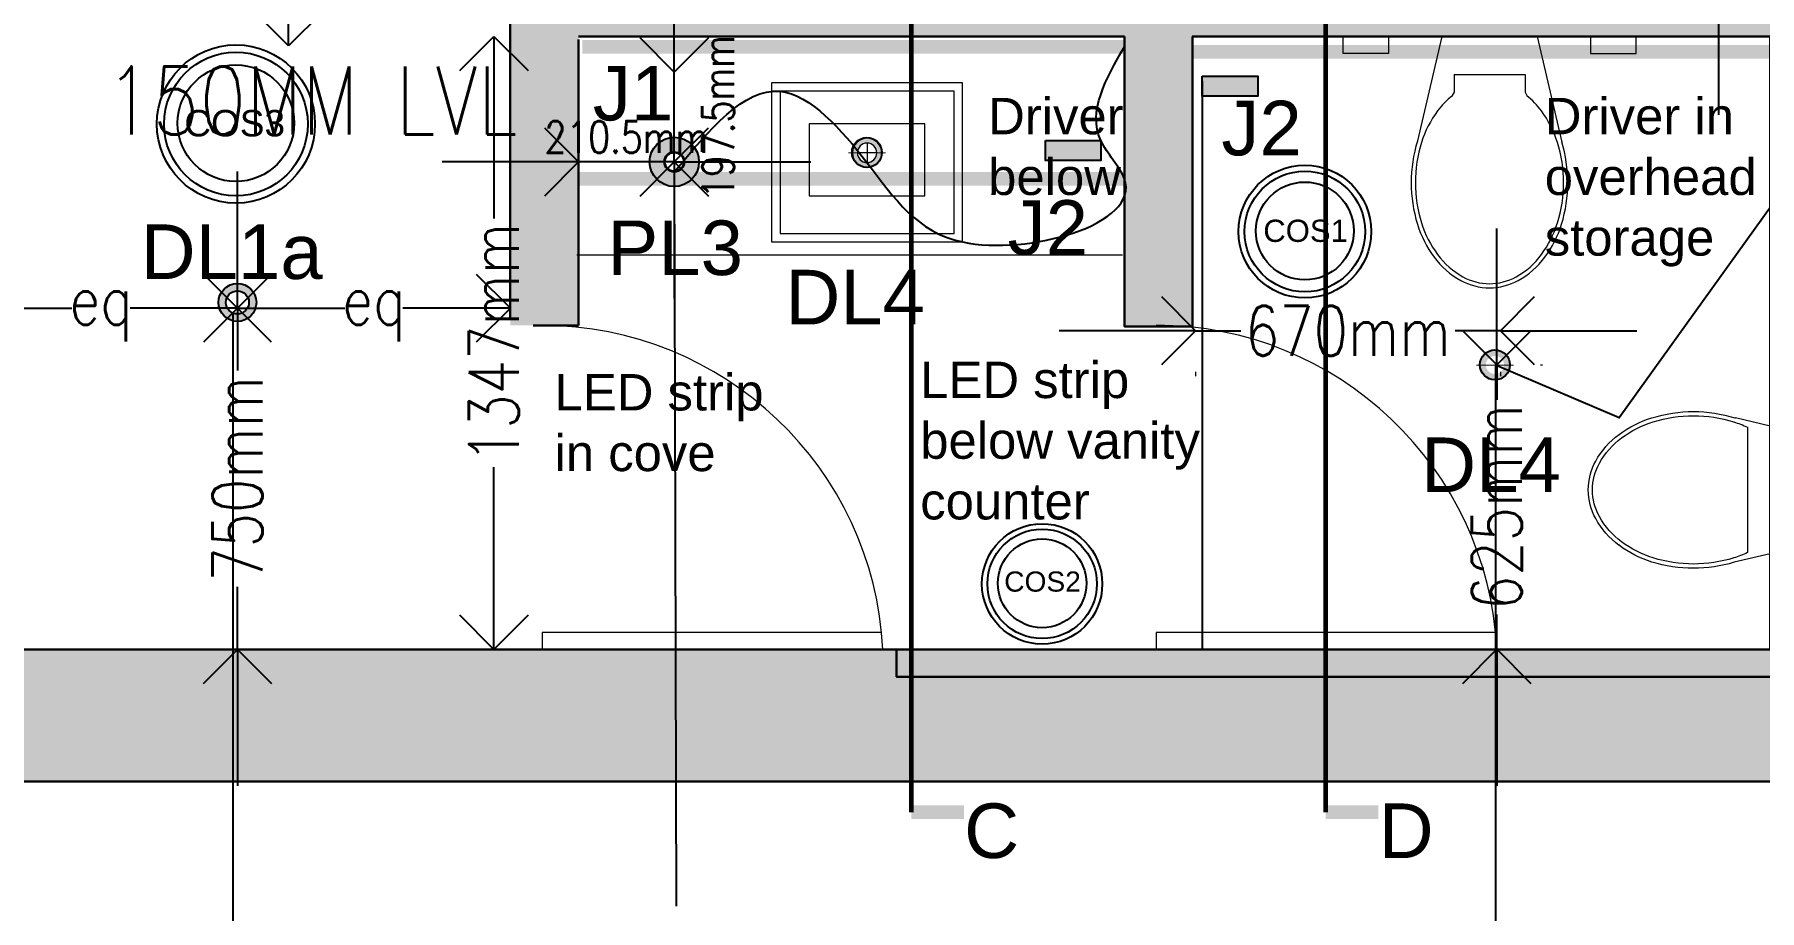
# Model space of a CAD drawing. Header units: millimetres. Extents: x 18660 to 770035, y -51195 to 133720.
# Drawn here: x 25026 to 28819, y 9902 to 11827 of the extents above; entities that cross this region are included whole.
import ezdxf
from ezdxf.lldxf.tags import DXFTag
from ezdxf.xclip import XClip

# ---------------------------------------------------------------- set-up
doc = ezdxf.new("R2010")
doc.units = ezdxf.units.MM
doc.header["$XCLIPFRAME"] = 2
doc.linetypes.add('HIDDEN', pattern=[0.375, 0.25, -0.125])
for name, color, linetype, lineweight in [('221105_Lighting Intent_Indo Nissin Raheja$0$BNA - CIV - Masonry', 250, 'Continuous', 30), ('221105_Lighting Intent_Indo Nissin Raheja$0$BNA - DW - Door', 67, 'Continuous', 13), ('221105_Lighting Intent_Indo Nissin Raheja$0$BNA - HATCH - Masonry', 252, 'Continuous', 5), ('221105_Lighting Intent_Indo Nissin Raheja$0$BNA - PHE - Sanitary', 42, 'Continuous', 9), ('221105_Lighting Intent_Indo Nissin Raheja$0$BNA - TXT - Room Tag', 199, 'Continuous', 9)]:
    doc.layers.add(name, color=color, linetype=linetype, lineweight=lineweight)
for name, color, linetype in [('221105_Lighting Intent_Indo Nissin Raheja$0$DUMMY-TEXT', 4, 'Continuous'), ('221105_Lighting Intent_Indo Nissin Raheja$0$WINDOW', 3, 'Continuous'), ('AR_Hatch', 252, 'Continuous'), ('DUMMY-TEXT', 4, 'Continuous'), ('SENSORS', 5, 'Continuous'), ('SWITCHING CIRCUITS', 3, 'Continuous')]:
    doc.layers.add(name, color=color, linetype=linetype)
for name, color, linetype, lineweight, true_color in [('S+ COVE 1', 7, 'Continuous', 25, 0xec4e32), ('S+ DOWNLIGHT 1a', 7, 'Continuous', 25, 0x973ec1), ('S+ DOWNLIGHT 5', 7, 'Continuous', 25, 0xd3ca12), ('S+ PENDANT', 7, 'Continuous', 25, 0x8ed459)]:
    doc.layers.add(name, color=color, linetype=linetype, lineweight=lineweight, true_color=true_color)
doc.layers.add('S+ TEXT', color=7, linetype='Continuous', true_color=0x009494)
doc.styles.add('221105_Lighting Intent_Indo Nissin Raheja$0$ROMANS-TITLE', font='ROMANS.shx', dxfattribs={"width": 0.8})
doc.styles.add('DPA_25', font='arial.ttf', dxfattribs={"height": 62.5})
doc.styles.add('ROMANS-TITLE', font='ROMANS.shx', dxfattribs={"width": 0.8})
doc.styles.get("Standard").update_dxf_attribs({"font": 'arial.ttf'})
tags = doc.linetypes.add('DASHED2', pattern=[9.525, 6.35, -3.175]).pattern_tags.tags
tags[6:7] = [DXFTag(74, 4), DXFTag(75, 0), DXFTag(340, '0'), DXFTag(46, 1.0), DXFTag(50, 0.0), DXFTag(44, 0.0), DXFTag(45, 0.0)]
tags[4:5] = [DXFTag(74, 4), DXFTag(75, 0), DXFTag(340, '0'), DXFTag(46, 1.0), DXFTag(50, 0.0), DXFTag(44, 0.0), DXFTag(45, 0.0)]
doc.dimstyles.new('221105_Lighting Intent_Indo Nissin Raheja$0$BNA-Design-FI', dxfattribs={"dimtxt": 200, "dimasz": 150, "dimexe": 100, "dimexo": 100, "dimgap": 1, "dimtad": 0, "dimdec": 0, "dimzin": 12, "dimdsep": 46, "dimtxsty": '221105_Lighting Intent_Indo Nissin Raheja$0$ROMANS-TITLE', "dimblk": '221105_Lighting Intent_Indo Nissin Raheja$0$_Open90', "dimblk1": '221105_Lighting Intent_Indo Nissin Raheja$0$_Open90', "dimblk2": '221105_Lighting Intent_Indo Nissin Raheja$0$_Open90', "dimcen": 0.025, "dimclrd": 256, "dimclre": 253, "dimclrt": 256, "dimazin": 2, "dimtfac": 1, "dimtdec": 1, "dimtmove": 2, "dimatfit": 3, "dimldrblk": '221105_Lighting Intent_Indo Nissin Raheja$0$_Open90', "dimfxl": 1, "dimtolj": 1, "dimtzin": 0, "dimlwd": -1, "dimlwe": 0, "dimarcsym": 0})
doc.dimstyles.new('BNA-Design', dxfattribs={"dimtxt": 200, "dimasz": 150, "dimexe": 100, "dimexo": 100, "dimgap": 1, "dimtad": 0, "dimdec": 1, "dimzin": 12, "dimdsep": 46, "dimtxsty": 'ROMANS-TITLE', "dimblk": 'OPEN90', "dimcen": 0.025, "dimclrd": 256, "dimclre": 253, "dimclrt": 256, "dimazin": 2, "dimtfac": 1, "dimtdec": 1, "dimtmove": 2, "dimatfit": 3, "dimldrblk": 'OPEN90', "dimfxl": 1, "dimtolj": 1, "dimtzin": 0, "dimlwd": -1, "dimlwe": 0, "dimarcsym": 0})

# ---------------------------------------------------------------- blocks, each defined once
blk = doc.blocks.new('221105_Lighting Intent_Indo Nissin Raheja$0$D')
for p, q in [((0.9, 0.995), (0.9, 0)), ((0.95, 0.9987), (0.95, 0)), ((0.9, 0), (0.95, 0))]:
    blk.add_line(p, q)
blk.add_arc((1, 0), 1, 92.866, 180)
blk = doc.blocks.new('221105_Lighting Intent_Indo Nissin Raheja$0$EWC2')
for p, q in [((0, 4.18), (9.28, 6.36)), ((0, 4.18), (0, -4.18)), ((3.35, -3.12), (3.35, 3.13)), ((3.35, 3.13), (4.91, 3.13)), ((4.91, 3.13), (5.2, 3.27)), ((0, -4.18), (9.17, -6.32)), ((3.35, -3.12), (4.91, -3.12)), ((4.91, -3.12), (5.2, -3.27))]:
    blk.add_line(p, q)
for centre, radius, start, end in [((12.85, -5.49), 12.38, 90, 106.7818), ((12.85, -5.49), 12.01, 90, 107.1416), ((12.85, -5.49), 12.38, 72.8584, 90), ((12.85, -5.49), 12.01, 72.8584, 90), ((13.69, -2.8), 9.56, 53.3275, 72.8584), ((10.75, -1.08), 7.05, 126.6725, 141.8648), ((12.02, -2.8), 9.18, 107.1416, 126.6725), ((13.69, -2.8), 9.18, 53.3275, 72.8584), ((14.96, -1.08), 7.05, 29.0858, 53.3275), ((14.96, -1.08), 7.43, 29.0858, 53.3275), ((16.91, 0), 4.82, 360, 29.0858), ((16.91, 0), 5.19, 360, 29.0858), ((16.91, 0), 4.82, 330.9142, 360), ((16.91, 0), 5.19, 330.9142, 360), ((14.96, 1.09), 7.05, 306.6725, 330.9142), ((14.96, 1.09), 7.43, 306.6725, 330.9142), ((10.75, 1.09), 7.05, 218.1352, 233.3275), ((12.02, 2.8), 9.18, 233.3275, 252.8584), ((12.85, 5.49), 12.01, 252.8584, 270), ((12.85, 5.49), 12.01, 270, 287.1416), ((13.69, 2.8), 9.18, 287.1416, 306.6725), ((13.69, 2.8), 9.56, 287.1416, 306.6725), ((12.02, 2.8), 9.56, 252.6165, 252.8584), ((12.85, 5.49), 12.38, 252.8584, 270), ((12.85, 5.49), 12.38, 270, 287.1416)]:
    blk.add_arc(centre, radius, start, end)
blk = doc.blocks.new('221105_Lighting Intent_Indo Nissin Raheja$0$ui')
for points in [[(38549.37, -40869.43), (38549.37, -40870.93), (38545.37, -40870.93), (38545.37, -40869.43)], [(38567.14, -40869.43), (38567.14, -40870.93), (38571.14, -40870.93), (38571.14, -40869.43)]]:
    blk.add_lwpolyline(points, close=True)
at = {"rotation": 270.0000628023888}
blk.add_blockref('221105_Lighting Intent_Indo Nissin Raheja$0$EWC2', (38558.25, -40869.43), dxfattribs=at)
blk = doc.blocks.new('221105_Lighting Intent_Indo Nissin Raheja$0$urinal')
at = {"linetype": 'ByBlock'}
for p, q in [((0, 140.2), (76.6, 158.1)), ((0, -140.3), (79.4, -159))]:
    blk.add_line(p, q, dxfattribs=at)
for points in [[(0, 140.2), (0, -140.3)], [(50, 137.7), (50, -137.7)]]:
    blk.add_lwpolyline(points)
for centre, radius, start, end in [((148, -69.9), 239, 107.1416, 107.3834), ((168.7, -137.3), 309.5, 89.9999, 107.1416), ((168.7, -137.3), 300.2, 89.9999, 107.1416), ((168.7, -137.3), 309.5, 72.8583, 89.9999), ((168.7, -137.3), 300.2, 72.8583, 89.9999), ((189.5, -69.9), 239, 53.3275, 72.8583), ((148, -69.9), 229.6, 107.1416, 115.2542), ((189.5, -69.9), 229.6, 53.3275, 72.8583), ((221.4, -27.1), 176.3, 29.0857, 53.3275), ((221.4, -27.1), 185.7, 29.0857, 53.3275), ((270.2, 0), 120.4, 359.9999, 29.0857), ((270.2, 0), 129.8, 359.9999, 29.0857), ((270.2, 0), 120.4, 330.9142, 359.9999), ((270.2, 0), 129.8, 330.9142, 359.9999), ((221.4, 27.1), 176.3, 306.6724, 330.9142), ((221.4, 27.1), 185.7, 306.6724, 330.9142), ((148, 69.9), 229.6, 244.7458, 252.8583), ((168.7, 137.3), 300.2, 252.8583, 269.9999), ((168.7, 137.3), 300.2, 269.9999, 287.1416), ((189.5, 69.9), 229.6, 287.1416, 306.6724), ((189.5, 69.9), 239, 287.1416, 306.6724), ((168.7, 137.3), 309.5, 253.2182, 269.9999), ((168.7, 137.3), 309.5, 269.9999, 287.1416)]:
    blk.add_arc(centre, radius, start, end, dxfattribs=at)
blk = doc.blocks.new('221105_Lighting Intent_Indo Nissin Raheja$0$sinksq')
for p, q in [((-6712.83, -23452.39), (-6712.83, -23453.7)), ((-6713.48, -23453.05), (-6712.17, -23453.05))]:
    blk.add_line(p, q)
for points in [[(-6719.27, -23448.33), (-6706.39, -23448.33), (-6706.39, -23459.05), (-6719.27, -23459.05)], [(-6718.7, -23448.9), (-6706.96, -23448.9), (-6706.96, -23458.48), (-6718.7, -23458.48)], [(-6716.72, -23451.1), (-6708.93, -23451.1), (-6708.93, -23455.95), (-6716.72, -23455.95)]]:
    blk.add_lwpolyline(points, close=True)
for radius in [0.984, 0.656]:
    blk.add_circle((-6712.83, -23453.05), radius)
blk = doc.blocks.new('221105_Lighting Intent_Indo Nissin Raheja$0$_Open90')
at = {"layer": '221105_Lighting Intent_Indo Nissin Raheja$0$DUMMY-TEXT', "color": 0, "lineweight": -2}
for p, q in [((-0.5, 0.5), (0, 0)), ((0, 0), (-1, 0)), ((0, 0), (-0.5, -0.5))]:
    blk.add_line(p, q, dxfattribs=at)
blk = doc.blocks.new('S+ DL3')
at = {"layer": 'S+ DOWNLIGHT 5', "true_color": 0xbec13e}
h = blk.add_hatch(color=63, dxfattribs=at)
h.dxf.hatch_style = 1
h.paths.add_polyline_path([(18095.69, -29598.56, 1), (18100.76, -29598.56, 1)])
h.paths.add_polyline_path([(18099.76, -29598.56, -1), (18096.69, -29598.56, -1)], flags=16)
at = {"layer": 'S+ DOWNLIGHT 5', "color": 63, "true_color": 0xbec13e, "const_width": 0.2}
blk.add_lwpolyline([(18095.06, -29598.61), (18101.38, -29598.61)], dxfattribs=at)
at = {"layer": 'S+ DOWNLIGHT 5', "color": 63, "true_color": 0xbec13e}
blk.add_circle((18098.22, -29598.56), 2.54, dxfattribs=at)
blk = doc.blocks.new('S+PENDENT 3')
at = {"layer": 'S+ PENDANT', "true_color": 0x1b83e4}
h = blk.add_hatch(color=150, dxfattribs=at)
h.dxf.hatch_style = 1
h.paths.add_polyline_path([(18006.2, -29588.1, 1), (18114.6, -29588.1, 1)])
h.paths.add_polyline_path([(18082.6, -29588.1, -1), (18038.3, -29588.1, -1)], flags=16)
h.paths.add_polyline_path([(18081, -29588.1, -1), (18039.9, -29588.1, -1)], flags=0)
at = {"layer": 'S+ PENDANT', "color": 150, "true_color": 0x1b83e4}
for radius in [54.2, 22.1, 20.5]:
    blk.add_circle((18060.4, -29588.1), radius, dxfattribs=at)
blk = doc.blocks.new('_Open90')
at = {"layer": 'DUMMY-TEXT', "color": 0, "lineweight": -2}
for p, q in [((-0.5, 0.5), (0, 0)), ((0, 0), (-1, 0)), ((0, 0), (-0.5, -0.5))]:
    blk.add_line(p, q, dxfattribs=at)
blk = doc.blocks.new('*D231')
at = {"ltscale": 800, "transparency": 16777216}
for p, q in [((26072.6, 11546.6), (25922.6, 11546.6)), ((26433.1, 11546.6), (26222.6, 11546.6)), ((26583.1, 11546.6), (26733.1, 11546.6))]:
    blk.add_line(p, q, dxfattribs=at)
at = {"layer": 'DEFPOINTS', "color": 0, "ltscale": 800, "transparency": 16777216}
for p in [(26222.6, 11546.6), (26222.6, 11546.6), (26433.1, 11546.6)]:
    blk.add_point(p, dxfattribs=at)
at = {"ltscale": 800, "transparency": 16777216, "xscale": 150, "yscale": 150, "zscale": 150}
blk.add_blockref('_Open90', (26222.6, 11546.6), dxfattribs=at)
at = {"ltscale": 800, "transparency": 16777216, "xscale": 150, "yscale": 150, "zscale": 150, "rotation": 180}
blk.add_blockref('_Open90', (26433.1, 11546.6), dxfattribs=at)
at = {"ltscale": 800, "transparency": 16777216, "insert": (26327.8, 11601.3), "char_height": 110, "attachment_point": 5, "style": 'ROMANS-TITLE'}
blk.add_mtext('\\A1;{\\H0.63636x;210.5mm}', dxfattribs=at)
blk = doc.blocks.new('*D232')
at = {"ltscale": 800, "transparency": 16777216}
for p, q in [((26433.1, 11894.1), (26433.1, 12044.1)), ((26433.1, 11546.6), (26433.1, 11744.1)), ((26433.1, 11396.6), (26433.1, 11246.6))]:
    blk.add_line(p, q, dxfattribs=at)
at = {"layer": 'DEFPOINTS', "color": 0, "ltscale": 800, "transparency": 16777216}
for p in [(26433.1, 11744.1), (26433.1, 11744.1), (26433.1, 11546.6)]:
    blk.add_point(p, dxfattribs=at)
at = {"ltscale": 800, "transparency": 16777216, "xscale": 150, "yscale": 150, "zscale": 150}
for p, rotation in [((26433.1, 11744.1), 270), ((26433.1, 11546.6), 90)]:
    blk.add_blockref('_Open90', p, dxfattribs=dict(at, rotation=rotation))
at = {"ltscale": 800, "transparency": 16777216, "insert": (26529.4, 11645.3), "char_height": 110, "attachment_point": 5, "rotation": 90, "style": 'ROMANS-TITLE'}
blk.add_mtext('\\A1;{\\H0.63636x;197.5mm}', dxfattribs=at)
blk = doc.blocks.new('DRIVER')
at = {"ltscale": 800, "true_color": 0xff0004}
h = blk.add_hatch(color=1, dxfattribs=at)
h.dxf.hatch_style = 1
h.paths.add_polyline_path([(22635, -28589.7), (22756.7, -28589.7), (22756.7, -28633.8), (22635, -28633.8)])
at = {"color": 1, "ltscale": 800, "true_color": 0xff0004}
blk.add_lwpolyline([(22635, -28589.7), (22756.7, -28589.7), (22756.7, -28633.8), (22635, -28633.8)], close=True, dxfattribs=at)
blk = doc.blocks.new('S+ DOWNLIGHT 1a')
at = {"layer": 'S+ DOWNLIGHT 1a'}
h = blk.add_hatch(color=256, dxfattribs=at)
h.dxf.hatch_style = 1
h.paths.add_polyline_path([(29041.22, -2373.32, 1), (29046.29, -2373.32, 1)])
h.paths.add_polyline_path([(29045.29, -2373.32, -1), (29042.22, -2373.32, -1)], flags=16)
for radius in [2.54, 1.54]:
    blk.add_circle((29043.75, -2373.32), radius, dxfattribs=at)
blk = doc.blocks.new('*D195')
at = {"ltscale": 800, "transparency": 16777216}
for p, q in [((25472.6, 11375.2), (25472.6, 11525.2)), ((25472.6, 11225.2), (25472.6, 11088)), ((25472.6, 10475.2), (25472.6, 10612.5)), ((25472.6, 10325.2), (25472.6, 10175.2))]:
    blk.add_line(p, q, dxfattribs=at)
at = {"layer": 'DEFPOINTS', "color": 0, "ltscale": 800, "transparency": 16777216}
for p in [(25472.6, 11225.2), (25472.6, 11225.2), (25472.6, 10475.2)]:
    blk.add_point(p, dxfattribs=at)
at = {"ltscale": 800, "transparency": 16777216, "xscale": 150, "yscale": 150, "zscale": 150}
for p, rotation in [((25472.6, 11225.2), 270), ((25472.6, 10475.2), 90)]:
    blk.add_blockref('_Open90', p, dxfattribs=dict(at, rotation=rotation))
at = {"ltscale": 800, "transparency": 16777216, "insert": (25472.6, 10850.2), "char_height": 110, "attachment_point": 5, "rotation": 90, "style": 'ROMANS-TITLE'}
blk.add_mtext('\\A1;750mm', dxfattribs=at)
blk = doc.blocks.new('*D235')
at = {"ltscale": 800, "transparency": 16777216}
for p, q in [((25022.6, 11225.2), (25108.7, 11225.2)), ((25322.6, 11225.2), (25236.4, 11225.2))]:
    blk.add_line(p, q, dxfattribs=at)
at = {"layer": 'DEFPOINTS', "color": 0, "ltscale": 800, "transparency": 16777216}
for p in [(24872.6, 11225.2), (24872.6, 11225.2), (25472.6, 11225.2)]:
    blk.add_point(p, dxfattribs=at)
at = {"ltscale": 800, "transparency": 16777216, "xscale": 150, "yscale": 150, "zscale": 150}
for p, rotation in [((24872.6, 11225.2), 180.0000018911471), ((25472.6, 11225.2), 1.891147158872286e-06)]:
    blk.add_blockref('_Open90', p, dxfattribs=dict(at, rotation=rotation))
at = {"ltscale": 800, "transparency": 16777216, "insert": (25172.6, 11225.2), "char_height": 110, "attachment_point": 5, "rotation": 0, "style": 'ROMANS-TITLE'}
blk.add_mtext('\\A1;eq', dxfattribs=at)
blk = doc.blocks.new('*D196')
at = {"ltscale": 800, "transparency": 16777216}
for p, q in [((25622.6, 11225.2), (25708.7, 11225.2)), ((25922.6, 11225.2), (25836.4, 11225.2))]:
    blk.add_line(p, q, dxfattribs=at)
at = {"layer": 'DEFPOINTS', "color": 0, "ltscale": 800, "transparency": 16777216}
for p in [(25472.6, 11225.2), (25472.6, 11225.2), (26072.6, 11225.2)]:
    blk.add_point(p, dxfattribs=at)
at = {"ltscale": 800, "transparency": 16777216, "xscale": 150, "yscale": 150, "zscale": 150}
for p, rotation in [((25472.6, 11225.2), 180.0000018911471), ((26072.6, 11225.2), 1.891147158872286e-06)]:
    blk.add_blockref('_Open90', p, dxfattribs=dict(at, rotation=rotation))
at = {"ltscale": 800, "transparency": 16777216, "insert": (25772.6, 11225.2), "char_height": 110, "attachment_point": 5, "rotation": 0, "style": 'ROMANS-TITLE'}
blk.add_mtext('\\A1;eq', dxfattribs=at)
blk = doc.blocks.new('*D236')
at = {"ltscale": 800, "transparency": 16777216}
for p, q in [((28241.7, 11250.5), (28241.7, 11400.5)), ((28241.7, 11100.5), (28241.7, 11023.7)), ((28241.7, 10475.5), (28241.7, 10552.3)), ((28241.7, 10325.5), (28241.7, 10175.5))]:
    blk.add_line(p, q, dxfattribs=at)
at = {"color": 253, "lineweight": 0, "ltscale": 800, "transparency": 16777216}
for p, q in [((28337.5, 11100.5), (28341.7, 11100.5)), ((28337.5, 10475.5), (28341.7, 10475.5))]:
    blk.add_line(p, q, dxfattribs=at)
at = {"layer": 'DEFPOINTS', "color": 0, "ltscale": 800, "transparency": 16777216}
for p in [(28237.5, 11100.5), (28237.5, 10475.5), (28241.7, 10475.5)]:
    blk.add_point(p, dxfattribs=at)
at = {"ltscale": 800, "transparency": 16777216, "xscale": 150, "yscale": 150, "zscale": 150}
for p, rotation in [((28241.7, 11100.5), 270), ((28241.7, 10475.5), 90)]:
    blk.add_blockref('_Open90', p, dxfattribs=dict(at, rotation=rotation))
at = {"ltscale": 800, "transparency": 16777216, "insert": (28241.7, 10788), "char_height": 110, "attachment_point": 5, "rotation": 90, "style": 'ROMANS-TITLE'}
blk.add_mtext('\\A1;625mm', dxfattribs=at)
blk = doc.blocks.new('*D197')
at = {"ltscale": 800, "transparency": 16777216}
for p, q in [((27429.4, 11175.5), (27279.4, 11175.5)), ((27579.4, 11175.5), (27678.7, 11175.5)), ((28249.4, 11175.5), (28150, 11175.5)), ((28399.4, 11175.5), (28549.4, 11175.5))]:
    blk.add_line(p, q, dxfattribs=at)
at = {"color": 253, "lineweight": 0, "ltscale": 800, "transparency": 16777216}
for p, q in [((27579.4, 11085), (27579.4, 11075.5)), ((28249.4, 11085), (28249.4, 11075.5))]:
    blk.add_line(p, q, dxfattribs=at)
at = {"layer": 'DEFPOINTS', "color": 0, "ltscale": 800, "transparency": 16777216}
for p in [(27579.4, 11185), (28249.4, 11185), (28249.4, 11175.5)]:
    blk.add_point(p, dxfattribs=at)
at = {"ltscale": 800, "transparency": 16777216, "xscale": 150, "yscale": 150, "zscale": 150}
blk.add_blockref('_Open90', (27579.4, 11175.5), dxfattribs=at)
at = {"ltscale": 800, "transparency": 16777216, "xscale": 150, "yscale": 150, "zscale": 150, "rotation": 180}
blk.add_blockref('_Open90', (28249.4, 11175.5), dxfattribs=at)
at = {"ltscale": 800, "transparency": 16777216, "insert": (27914.4, 11175.5), "char_height": 110, "attachment_point": 5, "style": 'ROMANS-TITLE'}
blk.add_mtext('\\A1;670mm', dxfattribs=at)
blk = doc.blocks.new('*D205')
at = {"layer": 'AR_Hatch', "ltscale": 800, "transparency": 16777216}
for p, q in [((26036.5, 11672.3), (26036.5, 11422.1)), ((26036.5, 10625.2), (26036.5, 10875.4))]:
    blk.add_line(p, q, dxfattribs=at)
at = {"layer": 'DEFPOINTS', "color": 0, "ltscale": 800, "transparency": 16777216}
for p in [(26036.5, 11822.3), (26036.5, 10475.2), (26036.5, 10475.2)]:
    blk.add_point(p, dxfattribs=at)
at = {"layer": 'AR_Hatch', "ltscale": 800, "transparency": 16777216, "xscale": 150, "yscale": 150, "zscale": 150}
for p, rotation in [((26036.5, 11822.3), 90), ((26036.5, 10475.2), 270)]:
    blk.add_blockref('_Open90', p, dxfattribs=dict(at, rotation=rotation))
at = {"layer": 'AR_Hatch', "ltscale": 800, "transparency": 16777216, "insert": (26036.5, 11148.8), "char_height": 110, "attachment_point": 5, "rotation": 90, "style": 'ROMANS-TITLE'}
blk.add_mtext('\\A1;1347mm', dxfattribs=at)
blk = doc.blocks.new('*D248')
at = {"layer": 'AR_Hatch', "ltscale": 800, "transparency": 16777216}
for p, q in [((28729.2, 12946.1), (28729.2, 13096.1)), ((28729.2, 12796.1), (28729.2, 12673.5)), ((28729.2, 11949.7), (28729.2, 12072.3)), ((28729.2, 11799.7), (28729.2, 11649.7))]:
    blk.add_line(p, q, dxfattribs=at)
at = {"layer": 'AR_Hatch', "color": 253, "lineweight": 0, "ltscale": 800, "transparency": 16777216}
for p, q in [((29213, 12796.1), (28629.2, 12796.1)), ((29213, 11949.7), (28629.2, 11949.7))]:
    blk.add_line(p, q, dxfattribs=at)
at = {"layer": 'DEFPOINTS', "color": 0, "ltscale": 800, "transparency": 16777216}
for p in [(29313, 12796.1), (28729.2, 11949.7), (29313, 11949.7)]:
    blk.add_point(p, dxfattribs=at)
at = {"layer": 'AR_Hatch', "ltscale": 800, "transparency": 16777216, "xscale": 150, "yscale": 150, "zscale": 150}
for p, rotation in [((28729.2, 12796.1), 270), ((28729.2, 11949.7), 90)]:
    blk.add_blockref('_Open90', p, dxfattribs=dict(at, rotation=rotation))
at = {"layer": 'AR_Hatch', "ltscale": 800, "transparency": 16777216, "insert": (28729.2, 12372.9), "char_height": 110, "attachment_point": 5, "rotation": 90, "style": 'ROMANS-TITLE'}
blk.add_mtext('\\A1;846.4mm', dxfattribs=at)
blk = doc.blocks.new('COS1')
at = {"layer": 'SENSORS'}
for centre, radius in [((49757, 8608), 2213), ((49757, 8608), 2011), ((49757, 8629), 1631)]:
    blk.add_circle(centre, radius, dxfattribs=at)
blk.add_text('COS1', height=741.1, dxfattribs=at).set_placement((48370, 8264))
blk = doc.blocks.new('COS2')
at = {"layer": 'SENSORS'}
for centre, radius in [((50766, 4972), 2213), ((50766, 4972), 2011), ((50766, 4994), 1631)]:
    blk.add_circle(centre, radius, dxfattribs=at)
blk.add_text('COS2', height=741.1, dxfattribs=at).set_placement((49371, 4688))
blk = doc.blocks.new('COS3')
at = {"layer": 'SENSORS'}
for centre, radius in [((58220, 7656), 2213), ((58220, 7656), 2011), ((58220, 7677), 1631)]:
    blk.add_circle(centre, radius, dxfattribs=at)
blk.add_text('COS3', height=741.1, dxfattribs=at).set_placement((56776, 7308))
blk = doc.blocks.new('221105_Lighting Intent_Indo Nissin Raheja$0$zw$98E6')
at = {"layer": '221105_Lighting Intent_Indo Nissin Raheja$0$BNA - HATCH - Masonry', "ltscale": 20, "true_color": 0x969696}
h = blk.add_hatch(color=252, dxfattribs=at)
h.paths.add_polyline_path([(-14600, 2540), (-12860, 2540), (-12860, 3450), (-13660, 3450), (-13660, 3150), (-13890, 3150), (-13890, 3680), (-12860, 3680), (-12540, 3680), (-12540, 2540), (-12135.7, 2540), (-11944.3, 2540), (-10895.2, 2540), (-10664.8, 2540), (-8691, 2540), (-8691, 2480), (-9290.5, 2480), (-9302.2, 2480), (-4120, 2480), (-4120, 0), (-4350, 0), (-4350, 2250), (-14600, 2250)])
h.paths.add_polyline_path([(-12860, 9480), (-12860, 8190), (-12540, 8190), (-12540, 9180), (-11570, 9180), (-11570, 9480), (-11570, 11240), (-11870, 11240), (-11870, 9480)])
h.paths.add_polyline_path([(-14600, 8490), (-14600, 8190), (-12860, 8190), (-12860, 8490)])
h = blk.add_hatch(color=252, dxfattribs=at)
edge = h.paths.add_edge_path(flags=17)
edge.add_line((-9470, 3884.4), (-9470, 3887))
edge.add_line((-9470, 3887), (-9183.5, 3887))
h.paths.add_polyline_path([(-12540, 4037), (-10740.1, 4037), (-10740.1, 3905.4), (-10740.1, 3897.7), (-10740.1, 3267.9), (-10890, 3267.9), (-10890, 3890), (-11040, 3890), (-12540, 3890)])
edge = h.paths.add_edge_path(flags=17)
edge.add_line((-8691, 2540), (-8233.2, 2540))
edge.add_line((-8233.2, 2540), (-8233.2, 2539.8))
edge.add_line((-8233.2, 2539.8), (-7484.1, 2539.8))
edge.add_arc((-8233.2, 2502.3), 750, 2.866, 2.9267)
edge.add_line((-7484.1, 2540.6), (-7077.3, 2540))
edge.add_line((-7077.3, 2540), (-7051.6, 2540))
edge.add_line((-7051.6, 2540), (-7052.4, 2540))
edge.add_line((-7052.4, 2540), (-7041.5, 2480))
edge.add_line((-7041.5, 2480), (-8691, 2480))
edge.add_line((-8691, 2480), (-8691, 2540))
h.paths.add_polyline_path([(-9529.5, 4037), (-6620, 4037), (-6620, 2790), (-6620, 2477), (-7041.5, 2480), (-7052.4, 2540), (-6770, 2540), (-6770, 3887), (-7077.3, 3887), (-9529.5, 3887.1)])
h.paths.add_polyline_path([(-12540, 3680), (-12540, 4037), (-12690, 4037), (-12690, 3680)])
h = blk.add_hatch(color=252, dxfattribs=at)
edge = h.paths.add_edge_path()
edge.add_line((-9540.1, 4037), (-9390.1, 4037))
edge.add_line((-9390.1, 4037), (-9390.1, 3277))
edge.add_line((-9390.1, 3277), (-9390.1, 3252))
edge.add_line((-9390.1, 3252), (-9421.4, 3252))
edge.add_line((-9421.4, 3252), (-9421.4, 3252))
edge.add_line((-9421.4, 3252), (-9421.4, 3252))
edge.add_arc((-9421.4, 2502), 750, 89.9556, 89.9998, ccw=False)
edge.add_line((-9420.8, 3252), (-9421.4, 3252))
edge.add_line((-9421.4, 3252), (-9421.4, 3252))
edge.add_line((-9421.4, 3252), (-9421.4, 3252))
edge.add_line((-9421.4, 3252), (-9540.1, 3252))
edge.add_line((-9540.1, 3252), (-9540.1, 4037))
blk.add_hatch(color=252, dxfattribs=at).paths.add_polyline_path([(-8190, 3249.7), (-7970, 3249.8), (-7970, 3249.8), (-7970, 3249.8), (-8040, 3250.2), (-8040, 3787.3), (-8040, 3885.7), (-8040, 3886.8), (-8040, 3886.8), (-8060, 3887.3), (-8190, 3886.9)])
at = {"layer": '221105_Lighting Intent_Indo Nissin Raheja$0$BNA - CIV - Masonry', "color": 252, "true_color": 0x969696}
blk.add_line((-9540.1, 4037), (-9540.1, 3267.9), dxfattribs=at)
at = {"layer": '221105_Lighting Intent_Indo Nissin Raheja$0$BNA - CIV - Masonry', "color": 252, "ltscale": 800, "true_color": 0x969696}
for p, q in [((-8190, 3886.8), (-9390.1, 3887)), ((-9390.1, 3880.5), (-9390.1, 3252)), ((-9390.1, 3252), (-9490.1, 3252))]:
    blk.add_line(p, q, dxfattribs=at)
blk.add_lwpolyline([(-8691, 2540), (-6770, 2540), (-6770, 3886.8), (-8040.6, 3886.8)], dxfattribs=at)
at = {"layer": '221105_Lighting Intent_Indo Nissin Raheja$0$BNA - CIV - Masonry', "color": 252, "true_color": 0x969696}
for points in [[(-8190, 3886.8), (-8190, 3249.8), (-8040, 3249.8), (-8040, 3886.8)], [(-4220, 2480), (-8691, 2480), (-8691, 2540), (-12540, 2540), (-12540, 3680), (-12860, 3680), (-12860, 3680), (-13890, 3680), (-13890, 3150), (-13660, 3150), (-13660, 3450), (-12860, 3450), (-12860, 2540), (-14600, 2540), (-14600, 2250), (-4350, 2250), (-4350, 0)]]:
    blk.add_lwpolyline(points, dxfattribs=at)
at = {"layer": '221105_Lighting Intent_Indo Nissin Raheja$0$BNA - HATCH - Masonry', "color": 252, "ltscale": 20, "true_color": 0x969696}
blk.add_line((-8194, 3406.3), (-9394, 3406.3), dxfattribs=at)
at = {"layer": '221105_Lighting Intent_Indo Nissin Raheja$0$BNA - DW - Door', "color": 252, "ltscale": 20, "true_color": 0x969696}
for p, xscale, yscale, zscale, rotation in [((-9470, 3252), 750.0075000743884, 750.0075000743884, 750.0075000743884, 269.9999116378152), ((-8120, 3252.3), 750.0075000743881, 750.0075000743881, 750.0075000743881, 270.0000047920565)]:
    blk.add_blockref('221105_Lighting Intent_Indo Nissin Raheja$0$D', p, dxfattribs=dict(at, xscale=xscale, yscale=yscale, zscale=zscale, rotation=rotation))
at = {"layer": '221105_Lighting Intent_Indo Nissin Raheja$0$BNA - PHE - Sanitary', "color": 252, "ltscale": 20, "true_color": 0x969696}
for name, p, xscale, yscale, zscale, rotation in [('221105_Lighting Intent_Indo Nissin Raheja$0$ui', (-971342.5, 1025623.6), 24.99999999999999, 24.99999999999999, 24.99999999999999, 359.9999475081996), ('221105_Lighting Intent_Indo Nissin Raheja$0$sinksq', (-227645.4, 768380.3), -32.60765848679846, 32.60765848679848, 32.60765848679847, 1.249673775448826e-07)]:
    blk.add_blockref(name, p, dxfattribs=dict(at, xscale=xscale, yscale=yscale, zscale=zscale, rotation=rotation))
at = {"layer": '221105_Lighting Intent_Indo Nissin Raheja$0$BNA - PHE - Sanitary', "color": 252, "ltscale": 20, "true_color": 0x969696, "xscale": -1, "rotation": 359.9980705574291}
blk.add_blockref('221105_Lighting Intent_Indo Nissin Raheja$0$urinal', (-6770, 2890.5), dxfattribs=at)
at = {"layer": '221105_Lighting Intent_Indo Nissin Raheja$0$BNA - TXT - Room Tag', "color": 252, "true_color": 0x969696, "insert": (-9524.5, 3821.2), "char_height": 150, "width": 1282.55, "attachment_point": 3, "style": '221105_Lighting Intent_Indo Nissin Raheja$0$ROMANS-TITLE'}
blk.add_mtext('150MM LVL', dxfattribs=at)
at = {"layer": '221105_Lighting Intent_Indo Nissin Raheja$0$BNA - TXT - Room Tag', "color": 252, "true_color": 0x969696}
blk.add_leader([(-10027.7, 3866.2), (-10027.7, 4329)], dimstyle='221105_Lighting Intent_Indo Nissin Raheja$0$BNA-Design-FI', dxfattribs=at)
blk = doc.blocks.new('221105_Lighting Intent_Indo Nissin Raheja', base_point=(179843, 23050))
at = {"layer": '221105_Lighting Intent_Indo Nissin Raheja$0$WINDOW', "color": 252, "ltscale": 800, "true_color": 0x969696}
blk.add_blockref('221105_Lighting Intent_Indo Nissin Raheja$0$zw$98E6', (207162.524, -10118.896), dxfattribs=at)

msp = doc.modelspace()

# ---------------------------------------------------------------- linework, layer by layer
at = {"layer": 'S+ COVE 1', "color": 82, "linetype": 'DASHED2', "ltscale": 10, "true_color": 0x39d42b, "const_width": 30}
msp.add_lwpolyline([(26218.68, 11509.71), (27422.66, 11509.71)], dxfattribs=at)

# ---------------------------------------------------------------- next in the draw order: block references
at = {"color": 1, "ltscale": 800, "true_color": 0xff0004}
ref = msp.add_blockref('221105_Lighting Intent_Indo Nissin Raheja', (8293.14, 41104.14), dxfattribs=at)
XClip(ref).set_block_clipping_path([(190209.5960207216, -11586.8480245116), (208867.2415907553, 3230.2594809751)])

# ---------------------------------------------------------------- next in the draw order: linework, layer by layer
at = {"color": 2, "linetype": 'HIDDEN', "ltscale": 1000, "true_color": 0xffe100}
for points, const_width in [([(26954.07, 12086.57), (26954.07, 10117.5)], 10), ([(27865.42, 12086.57), (27865.42, 10117.5)], 10), ([(26954.07, 10117.5), (27069.89, 10117.5)], 30), ([(27865.42, 10117.5), (27981.24, 10117.5)], 30)]:
    msp.add_lwpolyline(points, dxfattribs=dict(at, const_width=const_width))
at = {"ltscale": 800}
msp.add_lwpolyline([(27593.75, 11724.69), (27593.75, 10475.03)], dxfattribs=at)
at = {"layer": 'S+ COVE 1', "linetype": 'DASHED2', "ltscale": 10, "const_width": 30}
msp.add_lwpolyline([(26231.23, 11799.49), (27422.66, 11799.49)], dxfattribs=at)
at = {"layer": 'S+ COVE 1', "color": 82, "linetype": 'DASHED2', "ltscale": 10, "true_color": 0x39d42b, "const_width": 30}
msp.add_lwpolyline([(27572.66, 11788.22), (28842.66, 11788.22)], dxfattribs=at)
at = {"layer": 'SWITCHING CIRCUITS'}
for p, q in [((26433.09, 11546.59), (26436.84, 9911.35)), ((25462.11, 11214.79), (25462.11, 9847.51)), ((28238.99, 11099.86), (28238.99, 9832.95))]:
    msp.add_line(p, q, dxfattribs=at)
msp.add_lwpolyline([(28842.66, 11788.22), (28992.66, 11654.87), (28510.4, 10984.24), (28237.51, 11100.49)], dxfattribs=at)
msp.add_spline([(26433.14, 11524.45), (26665.38, 11701.7), (26856.77, 11545.21), (27066.77, 11370.68), (27422.66, 11509.71), (27370.81, 11593.87), (27422.66, 11799.49)], degree=3, dxfattribs=at)

# ---------------------------------------------------------------- next in the draw order: block references
for name, p in [('DRIVER', (4959.07, 40325)), ('S+PENDENT 3', (8372.67, 41134.73)), ('DRIVER', (4614.11, 40183.52))]:
    msp.add_blockref(name, p)
at = {"xscale": 12.95353199632936, "yscale": 12.95353199632936, "zscale": 12.95353199632936}
for p in [(-207579.14, 394973.13), (-206198.41, 394506.39)]:
    msp.add_blockref('S+ DL3', p, dxfattribs=at)
at = {"layer": 'S+ DOWNLIGHT 1a', "xscale": 16.40568704859474, "yscale": 16.40568704859474, "zscale": 16.40568704859474, "rotation": 3.10909064415302}
msp.add_blockref('S+ DOWNLIGHT 1a', (-452420.6, 24273.22), dxfattribs=at)
at = {"layer": 'SENSORS'}
for name, p, xscale, yscale, zscale in [('COS3', (20895.95, 11028.5), 0.07855110502094188, 0.07855110502094188, 0.07855110502094188), ('COS1', (24538.1, 10825.74), 0.06595046670380363, 0.06595046670380363, 0.06595046670380363), ('COS2', (24207.29, 10322), 0.05977567119007374, 0.05977567119007374, 0.05977567119007374)]:
    msp.add_blockref(name, p, dxfattribs=dict(at, xscale=xscale, yscale=yscale, zscale=zscale))

# ---------------------------------------------------------------- next in the draw order: texts
at = {"layer": 'S+ TEXT', "width": 2329.3691, "attachment_point": 1, "style": 'DPA_25'}
for s, insert, char_height in [('J1', (26253.92, 11757.65, -15200.99), 119.932), ('Driver \\Pbelow', (27123.13, 11687.27), 80), ('J2', (27635.9, 11680.86, -15200.99), 119.932), ('Driver in\\Poverhead\\Pstorage', (28346.99, 11687.27), 80), ('J2', (27165.88, 11462.4, -15200.99), 119.932), ('PL3', (26286.06, 11417.8), 119.932), ('DL1a', (25259.59, 11409.23), 119.932), ('DL4', (26677.07, 11309.42, -227885.33), 119.932), ('LED strip \\Pin cove', (26169.82, 11080.33), 80), ('LED strip \\Pbelow vanity \\Pcounter', (26973.82, 11107.59), 80), ('DL4', (28075.07, 10940.95, -227885.33), 119.932), ('C', (27070.3, 10136.75, -227885.33), 119.93), ('D', (27981.65, 10136.75, -227885.33), 119.93)]:
    msp.add_mtext(s, dxfattribs=dict(at, insert=insert, char_height=char_height))

# ---------------------------------------------------------------- next in the draw order: dimensions: what is measured, and where the dimension line sits
at = {"ltscale": 800}
for base, p2, angle, picture, middle in [((26433.09, 11744.07), (26433.09, 11744.07), 90, '*D232', (26529.41, 11645.33)), ((26222.56, 11546.59), (26222.56, 11546.59), 180, '*D231', (26327.83, 11601.35))]:
    dim = msp.add_linear_dim(base=base, p1=(26433.09, 11546.59), p2=p2, angle=angle, text='{\\H0.63636x;<>}', dimstyle='BNA-Design', override={"dimtxt": 110, "dimpost": 'mm\\X', "dimtfillclr": 256}, dxfattribs=at)
    dim.commit()
    dim.dimension.update_dxf_attribs({"geometry": picture, "text_midpoint": middle, "dimtype": 161})
for p1, p2, distance, picture, middle in [((25472.57, 10475.24), (25472.57, 11225.24), 0, '*D195', (25472.57, 10850.24)), ((28237.51, 11100.49), (28237.51, 10475.49), 4.18, '*D236', (28241.69, 10787.99)), ((27579.38, 11185.03), (28249.38, 11185.03), -9.54, '*D197', (27914.38, 11175.49))]:
    dim = msp.add_aligned_dim(p1=p1, p2=p2, distance=distance, dimstyle='BNA-Design', override={"dimtxt": 110, "dimpost": 'mm\\X', "dimtfillclr": 256}, dxfattribs=at)
    dim.commit()
    dim.dimension.update_dxf_attribs({"geometry": picture, "text_midpoint": middle})
for p1, p2, picture, middle in [((25472.57, 11225.24), (24872.56, 11225.24), '*D235', (25172.57, 11225.24)), ((26072.57, 11225.24), (25472.57, 11225.24), '*D196', (25772.57, 11225.24))]:
    dim = msp.add_aligned_dim(p1=p1, p2=p2, distance=0, text='eq', dimstyle='BNA-Design', override={"dimtxt": 110, "dimpost": 'mm\\X', "dimtfillclr": 256}, dxfattribs=at)
    dim.commit()
    dim.dimension.update_dxf_attribs({"geometry": picture, "text_midpoint": middle})
at = {"layer": 'AR_Hatch', "ltscale": 800}
for p1, p2, distance, picture, middle in [((29312.9567, 12796.1292), (29312.9567, 11949.6844), -583.7556, '*D248', (28729.2011, 12372.9068)), ((26036.4768, 11822.2873), (26036.4768, 10475.2431), 0, '*D205', (26036.4768, 11148.7652))]:
    dim = msp.add_aligned_dim(p1=p1, p2=p2, distance=distance, dimstyle='BNA-Design', override={"dimtxt": 110, "dimpost": 'mm\\X', "dimtfillclr": 256}, dxfattribs=at)
    dim.commit()
    dim.dimension.update_dxf_attribs({"geometry": picture, "text_midpoint": middle})

doc.saveas('drawing.dxf')
